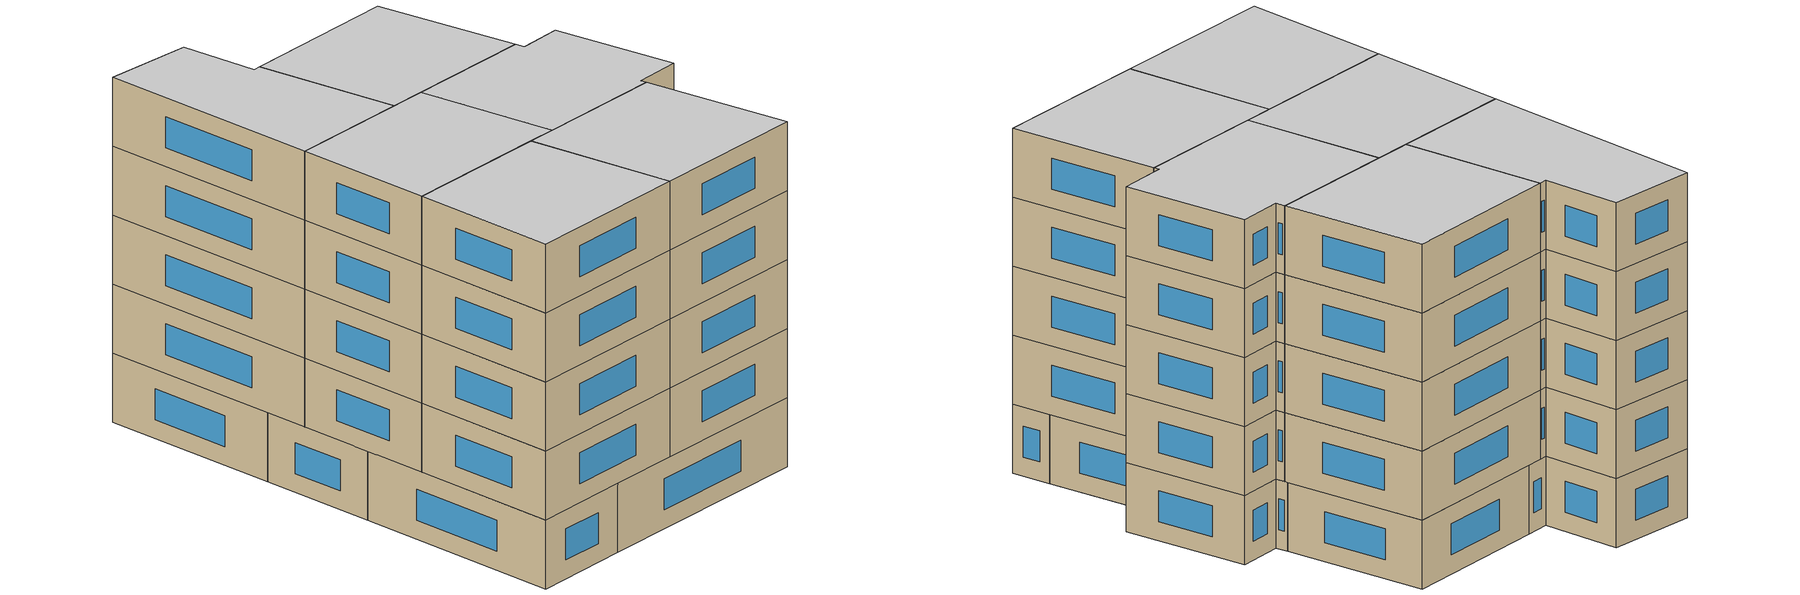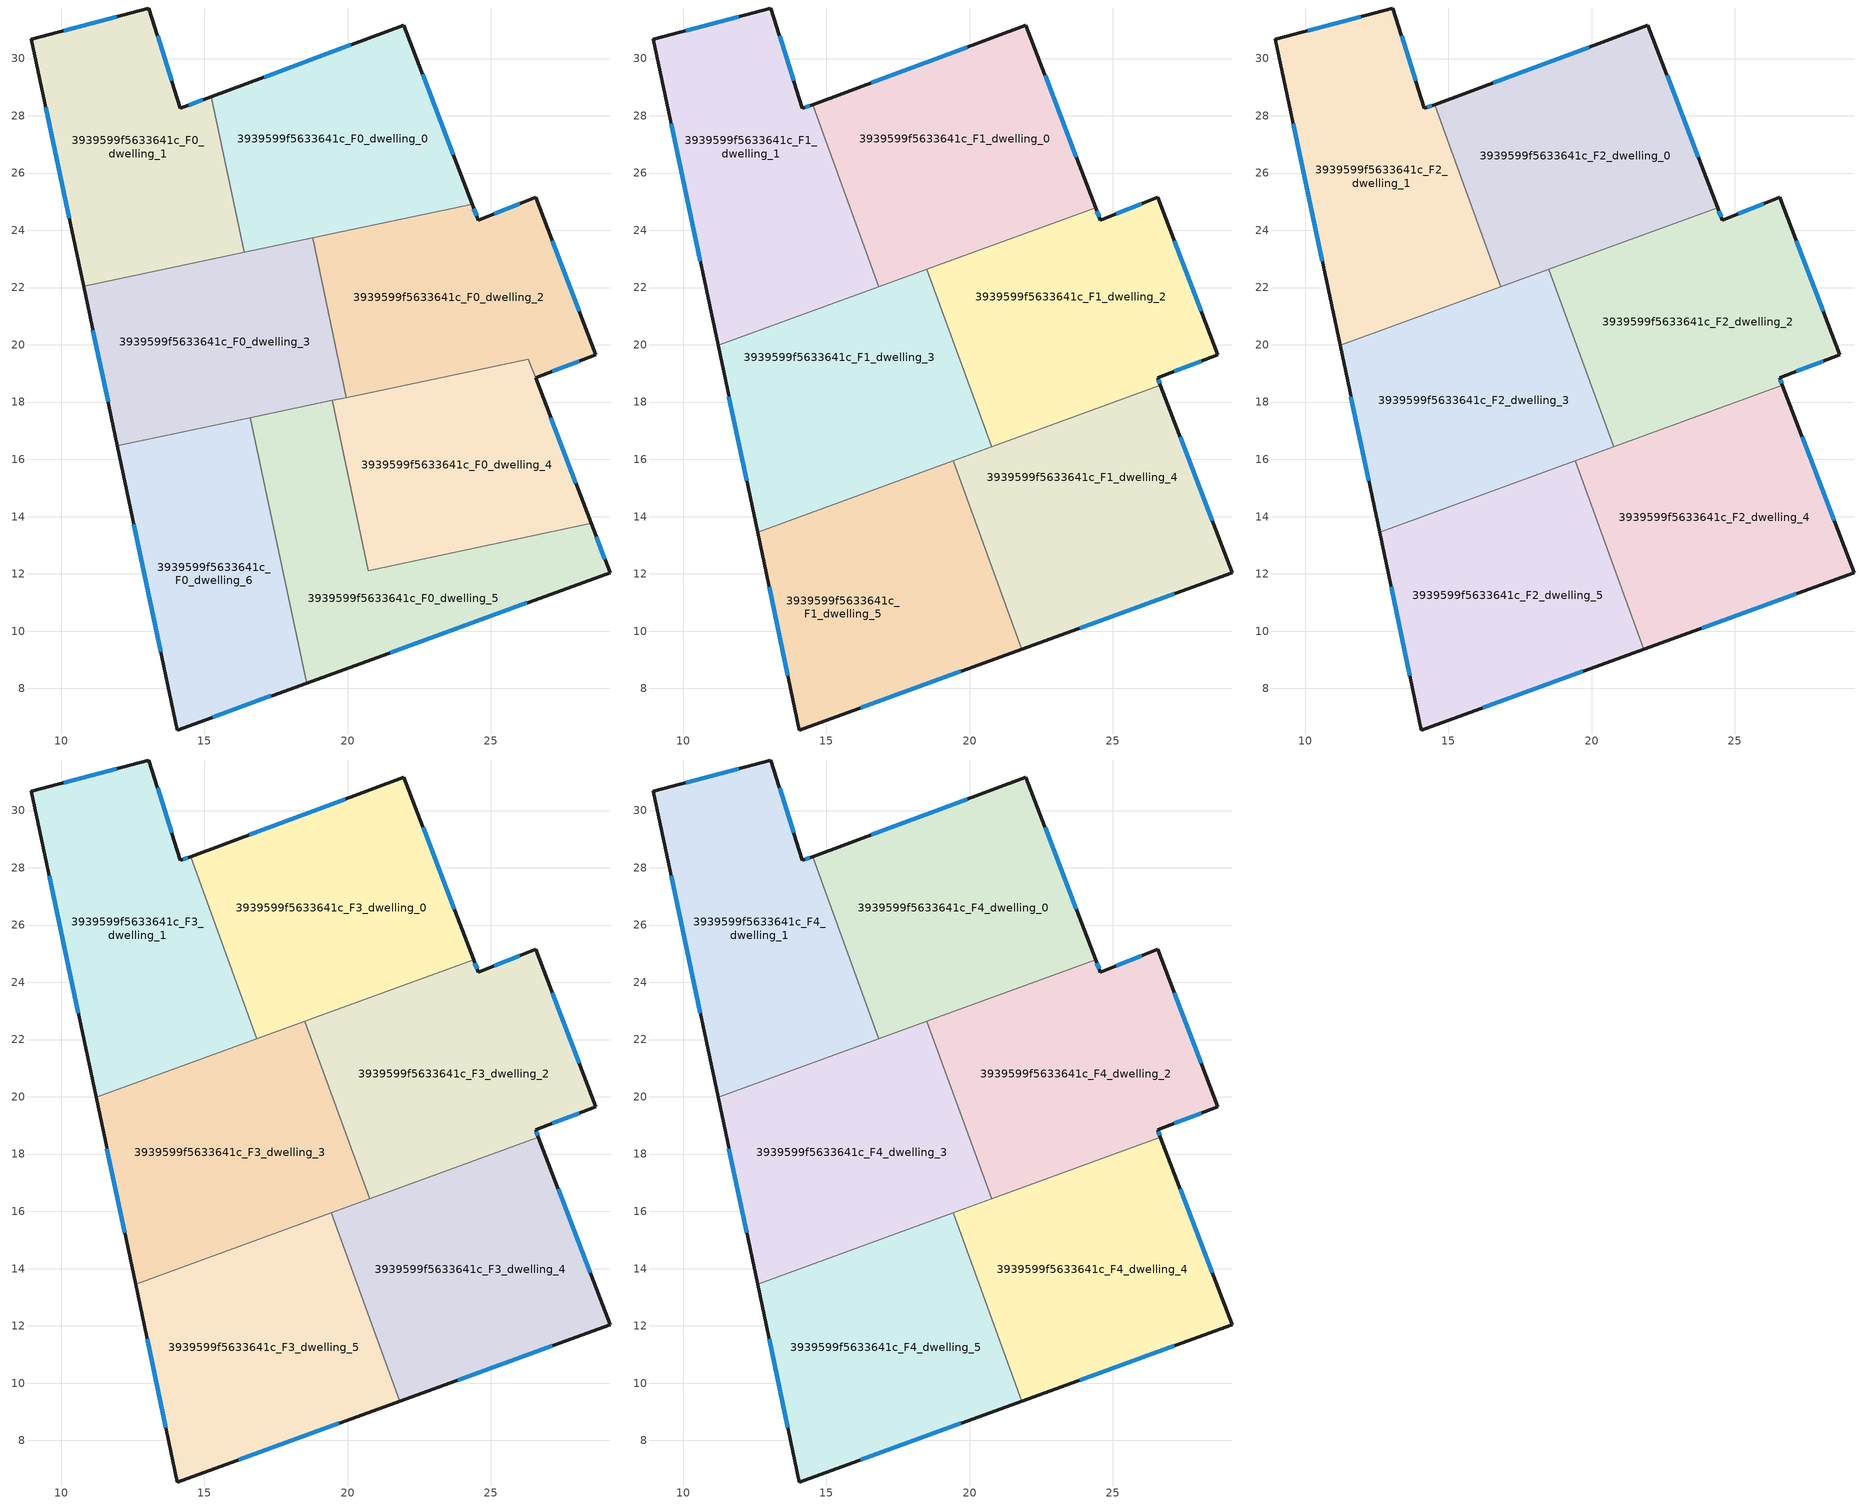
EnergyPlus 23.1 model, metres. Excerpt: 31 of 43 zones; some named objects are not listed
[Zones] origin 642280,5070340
3939599f5633641c_F0_dwelling_0
 floor ground (EU_floor_Construction): 21.97,31.16 24.36,24.92 16.39,23.23 15.24,28.66 z0
 wall outside (EU_wall_Construction): 24.36,24.92 21.97,31.16 15.24,28.66 z0:3
 wall to 3939599f5633641c_F0_dwelling_1 (EU_wall_Construction): 15.24,28.66 16.39,23.23 z0:3
 wall to 3939599f5633641c_F0_dwelling_2 (EU_wall_Construction): 18.78,23.74 24.36,24.92 z0:3
 wall to 3939599f5633641c_F0_dwelling_3 (EU_wall_Construction): 16.39,23.23 18.78,23.74 z0:3
 window (EU_Window_Construction): 20.12,30.47 17.09,29.35 / 23.7,26.63 22.63,29.44 z0.83:2.17
3939599f5633641c_F0_dwelling_1
 floor ground (EU_floor_Construction): 15.24,28.66 16.39,23.23 10.78,22.05 8.96,30.67 13.06,31.76 14.16,28.26 z0
 wall outside (EU_wall_Construction): 15.24,28.66 14.16,28.26 13.06,31.76 8.96,30.67 10.78,22.05 z0:3
 wall to 3939599f5633641c_F0_dwelling_3 (EU_wall_Construction): 10.78,22.05 16.39,23.23 z0:3
 window (EU_Window_Construction): 11.93,31.46 10.09,30.97 / 13.86,29.23 13.37,30.8 / 14.94,28.55 14.46,28.37 / 9.46,28.29 10.28,24.42 z0.83:2.17
3939599f5633641c_F0_dwelling_2
 floor ground (EU_floor_Construction): 26.57,25.16 28.67,19.65 26.57,18.85 26.32,19.5 19.96,18.16 18.78,23.74 24.36,24.92 24.57,24.36 z0
 wall outside (EU_wall_Construction): 26.57,18.85 28.67,19.65 26.57,25.16 24.57,24.36 24.36,24.92 z0:3
 wall to 3939599f5633641c_F0_dwelling_3 (EU_wall_Construction): 18.78,23.74 19.96,18.16 z0:3
 wall to 3939599f5633641c_F0_dwelling_4 (EU_wall_Construction): 19.96,18.16 26.32,19.5 26.57,18.85 z0:3
 window (EU_Window_Construction): 24.51,24.51 24.41,24.76 / 26.02,24.94 25.12,24.58 / 28.09,21.17 27.15,23.64 / 27.15,19.07 28.09,19.43 z0.83:2.17
3939599f5633641c_F0_dwelling_3
 floor ground (EU_floor_Construction): 18.78,23.74 19.96,18.16 11.96,16.47 10.78,22.05 z0
 wall outside (EU_wall_Construction): 10.78,22.05 11.96,16.47 z0:3
 wall to 3939599f5633641c_F0_dwelling_6 (EU_wall_Construction): 11.96,16.47 16.61,17.45 z0:3
 wall to 3939599f5633641c_F0_dwelling_5 (EU_wall_Construction): 16.61,17.45 19.47,18.06 z0:3
 wall to 3939599f5633641c_F0_dwelling_4 (EU_wall_Construction): 19.47,18.06 19.96,18.16 z0:3
 window (EU_Window_Construction): 11.11,20.51 11.64,18 z0.83:2.17
3939599f5633641c_F0_dwelling_4
 floor ground (EU_floor_Construction): 26.31,19.5 28.51,13.76 20.72,12.12 19.47,18.06 z0
 wall outside (EU_wall_Construction): 28.51,13.76 26.57,18.85 z0:3
 wall to 3939599f5633641c_F0_dwelling_5 (EU_wall_Construction): 19.47,18.06 20.72,12.12 28.51,13.76 z0:3
 window (EU_Window_Construction): 27.98,15.16 27.11,17.45 z0.83:2.17
3939599f5633641c_F0_dwelling_5
 floor ground (EU_floor_Construction): 28.51,13.76 29.17,12.05 18.57,8.19 16.61,17.45 19.47,18.06 20.72,12.12 z0
 wall outside (EU_wall_Construction): 18.57,8.19 29.17,12.05 28.51,13.76 z0:3
 wall to 3939599f5633641c_F0_dwelling_6 (EU_wall_Construction): 16.61,17.45 18.57,8.19 z0:3
 window (EU_Window_Construction): 28.99,12.52 28.69,13.29 / 21.48,9.25 26.25,10.98 z0.83:2.17
 ceiling adiabatic (EU_roof_Construction): 19.88,16.12 19.47,18.06 16.61,17.45 17.11,15.1 z3
3939599f5633641c_F0_dwelling_6
 floor ground (EU_floor_Construction): 16.61,17.45 18.57,8.19 14.06,6.55 11.96,16.47 z0
 wall outside (EU_wall_Construction): 11.96,16.47 14.06,6.55 18.57,8.19 z0:3
 window (EU_Window_Construction): 15.3,7 17.33,7.74 / 12.54,13.74 13.48,9.28 z0.83:2.17
3939599f5633641c_F1_dwelling_0
 floor to 3939599f5633641c_F0_dwelling_0 (EU_floor_Construction): 21.97,31.16 24.36,24.92 16.4,23.23 16.37,23.3 15.24,28.66 z3
 floor to 3939599f5633641c_F0_dwelling_2 (EU_floor_Construction): 24.36,24.92 24.4,24.79 18.97,22.81 18.78,23.74 z3
 floor to 3939599f5633641c_F0_dwelling_1 (EU_floor_Construction): 15.24,28.66 16.37,23.3 14.52,28.39 z3
 floor to 3939599f5633641c_F0_dwelling_3 (EU_floor_Construction): 18.78,23.74 18.97,22.81 16.83,22.03 16.4,23.23 z3
 wall outside (EU_wall_Construction): 24.4,24.79 21.97,31.16 14.52,28.39 z3:6
 wall to 3939599f5633641c_F1_dwelling_1 (EU_wall_Construction): 14.52,28.39 16.83,22.03 z3:6
 wall to 3939599f5633641c_F1_dwelling_2 (EU_wall_Construction): 18.51,22.65 24.4,24.79 z3:6
 wall to 3939599f5633641c_F1_dwelling_3 (EU_wall_Construction): 16.84,22.03 18.51,22.65 z3:6
 window (EU_Window_Construction): 19.92,30.4 16.57,29.15 / 23.73,26.55 22.64,29.41 z3.83:5.17
3939599f5633641c_F1_dwelling_1
 floor to 3939599f5633641c_F0_dwelling_1 (EU_floor_Construction): 13.06,31.76 14.16,28.26 14.52,28.39 16.37,23.3 16.39,23.23 10.78,22.05 8.96,30.67 z3
 floor to 3939599f5633641c_F0_dwelling_3 (EU_floor_Construction): 16.4,23.23 16.83,22.03 11.22,19.99 10.78,22.05 z3
 wall outside (EU_wall_Construction): 14.52,28.39 14.16,28.26 13.06,31.76 8.96,30.67 11.22,19.99 z3:6
 wall to 3939599f5633641c_F1_dwelling_3 (EU_wall_Construction): 11.22,19.99 16.83,22.03 z3:6
 window (EU_Window_Construction): 11.93,31.46 10.09,30.97 / 13.86,29.23 13.37,30.8 / 14.42,28.36 14.26,28.3 / 9.58,27.73 10.6,22.92 z3.83:5.17
3939599f5633641c_F1_dwelling_2
 floor to 3939599f5633641c_F0_dwelling_2 (EU_floor_Construction): 26.57,25.16 28.67,19.65 26.57,18.85 26.32,19.5 20.13,18.2 19.7,19.39 18.97,22.81 24.4,24.79 24.57,24.36 z3
 floor to 3939599f5633641c_F0_dwelling_4 (EU_floor_Construction): 26.32,19.5 26.67,18.59 20.77,16.44 20.13,18.2 z3
 floor to 3939599f5633641c_F0_dwelling_3 (EU_floor_Construction): 18.97,22.81 19.7,19.39 18.51,22.64 z3
 wall outside (EU_wall_Construction): 26.67,18.59 26.57,18.85 28.67,19.65 26.57,25.16 24.57,24.36 24.4,24.79 z3:6
 wall to 3939599f5633641c_F1_dwelling_3 (EU_wall_Construction): 18.51,22.64 20.77,16.44 z3:6
 wall to 3939599f5633641c_F1_dwelling_4 (EU_wall_Construction): 20.77,16.44 26.67,18.59 z3:6
 window (EU_Window_Construction): 24.52,24.48 24.45,24.67 / 26.02,24.94 25.12,24.58 / 28.09,21.17 27.15,23.64 / 27.15,19.07 28.09,19.43 / 26.64,18.66 26.6,18.78 z3.83:5.17
3939599f5633641c_F1_dwelling_3
 floor to 3939599f5633641c_F0_dwelling_3 (EU_floor_Construction): 18.51,22.64 19.7,19.39 19.96,18.16 11.96,16.47 11.22,19.99 z3
 floor to 3939599f5633641c_F0_dwelling_2 (EU_floor_Construction): 19.7,19.39 20.13,18.2 19.96,18.16 z3
 floor to 3939599f5633641c_F0_dwelling_6 (EU_floor_Construction): 16.61,17.45 17.11,15.1 12.6,13.46 11.96,16.47 z3
 floor to 3939599f5633641c_F0_dwelling_4 (EU_floor_Construction): 20.13,18.2 20.77,16.44 19.88,16.12 19.47,18.06 z3
 floor adiabatic (EU_floor_Construction): 19.47,18.06 19.88,16.12 17.11,15.1 16.61,17.45 z3
 wall outside (EU_wall_Construction): 11.22,19.99 12.6,13.46 z3:6
 wall to 3939599f5633641c_F1_dwelling_5 (EU_wall_Construction): 12.6,13.46 19.43,15.95 z3:6
 wall to 3939599f5633641c_F1_dwelling_4 (EU_wall_Construction): 19.43,15.95 20.77,16.44 z3:6
 window (EU_Window_Construction): 11.6,18.19 12.22,15.26 z3.83:5.17
3939599f5633641c_F1_dwelling_4
 floor to 3939599f5633641c_F0_dwelling_4 (EU_floor_Construction): 26.67,18.59 28.51,13.76 20.82,12.14 20.59,12.77 19.88,16.12 z3
 floor to 3939599f5633641c_F0_dwelling_5 (EU_floor_Construction): 28.51,13.76 29.17,12.05 21.82,9.37 20.82,12.14 z3; 19.88,16.12 20.59,12.77 19.43,15.95 z3
 wall outside (EU_wall_Construction): 21.82,9.37 29.17,12.05 26.67,18.59 z3:6
 wall to 3939599f5633641c_F1_dwelling_5 (EU_wall_Construction): 19.43,15.95 21.82,9.37 z3:6
 window (EU_Window_Construction): 23.85,10.11 27.15,11.31 / 28.48,13.85 27.36,16.79 z3.83:5.17
3939599f5633641c_F1_dwelling_5
 floor to 3939599f5633641c_F0_dwelling_5 (EU_floor_Construction): 19.43,15.95 20.59,12.77 20.72,12.12 20.82,12.14 21.82,9.37 18.57,8.19 17.11,15.1 z3
 floor to 3939599f5633641c_F0_dwelling_6 (EU_floor_Construction): 17.11,15.1 18.57,8.19 14.06,6.55 12.6,13.46 z3
 floor to 3939599f5633641c_F0_dwelling_4 (EU_floor_Construction): 20.59,12.77 20.82,12.14 20.72,12.12 z3
 wall outside (EU_wall_Construction): 12.6,13.46 14.06,6.55 21.82,9.37 z3:6
 window (EU_Window_Construction): 16.19,7.32 19.69,8.6 / 13,11.56 13.65,8.45 z3.83:5.17
3939599f5633641c_F2_dwelling_0
 floor to 3939599f5633641c_F1_dwelling_0 (EU_floor_Construction): 21.97,31.16 24.4,24.79 16.83,22.03 14.52,28.39 z6
 wall outside (EU_wall_Construction): 24.4,24.79 21.97,31.16 14.52,28.39 z6:9
 wall to 3939599f5633641c_F2_dwelling_1 (EU_wall_Construction): 14.52,28.39 16.83,22.03 z6:9
 wall to 3939599f5633641c_F2_dwelling_2 (EU_wall_Construction): 18.51,22.65 24.4,24.79 z6:9
 wall to 3939599f5633641c_F2_dwelling_3 (EU_wall_Construction): 16.84,22.03 18.51,22.65 z6:9
 window (EU_Window_Construction): 19.92,30.4 16.57,29.15 / 23.73,26.55 22.64,29.41 z6.83:8.17
3939599f5633641c_F2_dwelling_1
 floor to 3939599f5633641c_F1_dwelling_1 (EU_floor_Construction): 13.06,31.76 14.16,28.26 14.52,28.39 16.83,22.03 11.22,19.99 8.96,30.67 z6
 wall outside (EU_wall_Construction): 14.52,28.39 14.16,28.26 13.06,31.76 8.96,30.67 11.22,19.99 z6:9
 wall to 3939599f5633641c_F2_dwelling_3 (EU_wall_Construction): 11.22,19.99 16.83,22.03 z6:9
 window (EU_Window_Construction): 11.93,31.46 10.09,30.97 / 13.86,29.23 13.37,30.8 / 14.42,28.36 14.26,28.3 / 9.58,27.73 10.6,22.92 z6.83:8.17
3939599f5633641c_F2_dwelling_2
 floor to 3939599f5633641c_F1_dwelling_2 (EU_floor_Construction): 26.57,25.16 28.67,19.65 26.57,18.85 26.67,18.59 20.77,16.44 18.51,22.64 24.4,24.79 24.57,24.36 z6
 wall outside (EU_wall_Construction): 26.67,18.59 26.57,18.85 28.67,19.65 26.57,25.16 24.57,24.36 24.4,24.79 z6:9
 wall to 3939599f5633641c_F2_dwelling_3 (EU_wall_Construction): 18.51,22.64 20.77,16.44 z6:9
 wall to 3939599f5633641c_F2_dwelling_4 (EU_wall_Construction): 20.77,16.44 26.67,18.59 z6:9
 window (EU_Window_Construction): 24.52,24.48 24.45,24.67 / 26.02,24.94 25.12,24.58 / 28.09,21.17 27.15,23.64 / 27.15,19.07 28.09,19.43 / 26.64,18.66 26.6,18.78 z6.83:8.17
3939599f5633641c_F2_dwelling_3
 floor to 3939599f5633641c_F1_dwelling_3 (EU_floor_Construction): 18.51,22.64 20.77,16.44 12.6,13.46 11.22,19.99 z6
 wall outside (EU_wall_Construction): 11.22,19.99 12.6,13.46 z6:9
 wall to 3939599f5633641c_F2_dwelling_5 (EU_wall_Construction): 12.6,13.46 19.43,15.95 z6:9
 wall to 3939599f5633641c_F2_dwelling_4 (EU_wall_Construction): 19.43,15.95 20.77,16.44 z6:9
 window (EU_Window_Construction): 11.6,18.19 12.22,15.26 z6.83:8.17
3939599f5633641c_F2_dwelling_4
 floor to 3939599f5633641c_F1_dwelling_4 (EU_floor_Construction): 26.67,18.59 29.17,12.05 21.82,9.37 19.43,15.95 z6
 wall outside (EU_wall_Construction): 21.82,9.37 29.17,12.05 26.67,18.59 z6:9
 wall to 3939599f5633641c_F2_dwelling_5 (EU_wall_Construction): 19.43,15.95 21.82,9.37 z6:9
 window (EU_Window_Construction): 23.85,10.11 27.15,11.31 / 28.48,13.85 27.36,16.79 z6.83:8.17
3939599f5633641c_F2_dwelling_5
 floor to 3939599f5633641c_F1_dwelling_5 (EU_floor_Construction): 19.43,15.95 21.82,9.37 14.06,6.55 12.6,13.46 z6
 wall outside (EU_wall_Construction): 12.6,13.46 14.06,6.55 21.82,9.37 z6:9
 window (EU_Window_Construction): 16.19,7.32 19.69,8.6 / 13,11.56 13.65,8.45 z6.83:8.17
3939599f5633641c_F3_dwelling_0
 floor to 3939599f5633641c_F2_dwelling_0 (EU_floor_Construction): 21.97,31.16 24.4,24.79 16.83,22.03 14.52,28.39 z9
 wall outside (EU_wall_Construction): 24.4,24.79 21.97,31.16 14.52,28.39 z9:12
 wall to 3939599f5633641c_F3_dwelling_1 (EU_wall_Construction): 14.52,28.39 16.83,22.03 z9:12
 wall to 3939599f5633641c_F3_dwelling_2 (EU_wall_Construction): 18.51,22.65 24.4,24.79 z9:12
 wall to 3939599f5633641c_F3_dwelling_3 (EU_wall_Construction): 16.84,22.03 18.51,22.65 z9:12
 window (EU_Window_Construction): 19.92,30.4 16.57,29.15 / 23.73,26.55 22.64,29.41 z9.83:11.17
3939599f5633641c_F3_dwelling_1
 floor to 3939599f5633641c_F2_dwelling_1 (EU_floor_Construction): 13.06,31.76 14.16,28.26 14.52,28.39 16.83,22.03 11.22,19.99 8.96,30.67 z9
 wall outside (EU_wall_Construction): 14.52,28.39 14.16,28.26 13.06,31.76 8.96,30.67 11.22,19.99 z9:12
 wall to 3939599f5633641c_F3_dwelling_3 (EU_wall_Construction): 11.22,19.99 16.83,22.03 z9:12
 window (EU_Window_Construction): 11.93,31.46 10.09,30.97 / 13.86,29.23 13.37,30.8 / 14.42,28.36 14.26,28.3 / 9.58,27.73 10.6,22.92 z9.83:11.17
3939599f5633641c_F3_dwelling_2
 floor to 3939599f5633641c_F2_dwelling_2 (EU_floor_Construction): 26.57,25.16 28.67,19.65 26.57,18.85 26.67,18.59 20.77,16.44 18.51,22.64 24.4,24.79 24.57,24.36 z9
 wall outside (EU_wall_Construction): 26.67,18.59 26.57,18.85 28.67,19.65 26.57,25.16 24.57,24.36 24.4,24.79 z9:12
 wall to 3939599f5633641c_F3_dwelling_3 (EU_wall_Construction): 18.51,22.64 20.77,16.44 z9:12
 wall to 3939599f5633641c_F3_dwelling_4 (EU_wall_Construction): 20.77,16.44 26.67,18.59 z9:12
 window (EU_Window_Construction): 24.52,24.48 24.45,24.67 / 26.02,24.94 25.12,24.58 / 28.09,21.17 27.15,23.64 / 27.15,19.07 28.09,19.43 / 26.64,18.66 26.6,18.78 z9.83:11.17
3939599f5633641c_F3_dwelling_3
 floor to 3939599f5633641c_F2_dwelling_3 (EU_floor_Construction): 18.51,22.64 20.77,16.44 12.6,13.46 11.22,19.99 z9
 wall outside (EU_wall_Construction): 11.22,19.99 12.6,13.46 z9:12
 wall to 3939599f5633641c_F3_dwelling_5 (EU_wall_Construction): 12.6,13.46 19.43,15.95 z9:12
 wall to 3939599f5633641c_F3_dwelling_4 (EU_wall_Construction): 19.43,15.95 20.77,16.44 z9:12
 window (EU_Window_Construction): 11.6,18.19 12.22,15.26 z9.83:11.17
3939599f5633641c_F3_dwelling_4
 floor to 3939599f5633641c_F2_dwelling_4 (EU_floor_Construction): 26.67,18.59 29.17,12.05 21.82,9.37 19.43,15.95 z9
 wall outside (EU_wall_Construction): 21.82,9.37 29.17,12.05 26.67,18.59 z9:12
 wall to 3939599f5633641c_F3_dwelling_5 (EU_wall_Construction): 19.43,15.95 21.82,9.37 z9:12
 window (EU_Window_Construction): 23.85,10.11 27.15,11.31 / 28.48,13.85 27.36,16.79 z9.83:11.17
3939599f5633641c_F3_dwelling_5
 floor to 3939599f5633641c_F2_dwelling_5 (EU_floor_Construction): 19.43,15.95 21.82,9.37 14.06,6.55 12.6,13.46 z9
 wall outside (EU_wall_Construction): 12.6,13.46 14.06,6.55 21.82,9.37 z9:12
 window (EU_Window_Construction): 16.19,7.32 19.69,8.6 / 13,11.56 13.65,8.45 z9.83:11.17
3939599f5633641c_F4_dwelling_0
 floor to 3939599f5633641c_F3_dwelling_0 (EU_floor_Construction): 21.97,31.16 24.4,24.79 16.83,22.03 14.52,28.39 z12
 wall outside (EU_wall_Construction): 24.4,24.79 21.97,31.16 14.52,28.39 z12:15
 wall to 3939599f5633641c_F4_dwelling_1 (EU_wall_Construction): 14.52,28.39 16.83,22.03 z12:15
 wall to 3939599f5633641c_F4_dwelling_2 (EU_wall_Construction): 18.51,22.65 24.4,24.79 z12:15
 wall to 3939599f5633641c_F4_dwelling_3 (EU_wall_Construction): 16.84,22.03 18.51,22.65 z12:15
 window (EU_Window_Construction): 19.92,30.4 16.57,29.15 / 23.73,26.55 22.64,29.41 z12.83:14.17
 ceiling to 3939599f5633641c_F5_dwelling_0 (EU_floor_Construction): 24.4,24.79 21.97,31.16 14.52,28.39 16.83,22.03 z15
3939599f5633641c_F4_dwelling_1
 floor to 3939599f5633641c_F3_dwelling_1 (EU_floor_Construction): 13.06,31.76 14.16,28.26 14.52,28.39 16.83,22.03 11.22,19.99 8.96,30.67 z12
 wall outside (EU_wall_Construction): 14.52,28.39 14.16,28.26 13.06,31.76 8.96,30.67 11.22,19.99 z12:15
 wall to 3939599f5633641c_F4_dwelling_3 (EU_wall_Construction): 11.22,19.99 16.83,22.03 z12:15
 window (EU_Window_Construction): 11.93,31.46 10.09,30.97 / 13.86,29.23 13.37,30.8 / 14.42,28.36 14.26,28.3 / 9.58,27.73 10.6,22.92 z12.83:14.17
 ceiling to 3939599f5633641c_F5_dwelling_1 (EU_floor_Construction): 16.83,22.03 14.52,28.39 14.16,28.26 13.06,31.76 8.96,30.67 11.22,19.99 z15
3939599f5633641c_F4_dwelling_2
 floor to 3939599f5633641c_F3_dwelling_2 (EU_floor_Construction): 26.57,25.16 28.67,19.65 26.57,18.85 26.67,18.59 20.77,16.44 18.51,22.64 24.4,24.79 24.57,24.36 z12
 wall outside (EU_wall_Construction): 26.67,18.59 26.57,18.85 28.67,19.65 26.57,25.16 24.57,24.36 24.4,24.79 z12:15
 wall to 3939599f5633641c_F4_dwelling_3 (EU_wall_Construction): 18.51,22.64 20.77,16.44 z12:15
 wall to 3939599f5633641c_F4_dwelling_4 (EU_wall_Construction): 20.77,16.44 26.67,18.59 z12:15
 window (EU_Window_Construction): 24.52,24.48 24.45,24.67 / 26.02,24.94 25.12,24.58 / 28.09,21.17 27.15,23.64 / 27.15,19.07 28.09,19.43 / 26.64,18.66 26.6,18.78 z12.83:14.17
 ceiling to 3939599f5633641c_F5_dwelling_2 (EU_floor_Construction): 26.67,18.59 26.57,18.85 28.67,19.65 26.57,25.16 24.57,24.36 24.4,24.79 18.51,22.64 20.77,16.44 z15
3939599f5633641c_F4_dwelling_3
 floor to 3939599f5633641c_F3_dwelling_3 (EU_floor_Construction): 18.51,22.64 20.77,16.44 12.6,13.46 11.22,19.99 z12
 wall outside (EU_wall_Construction): 11.22,19.99 12.6,13.46 z12:15
 wall to 3939599f5633641c_F4_dwelling_5 (EU_wall_Construction): 12.6,13.46 19.43,15.95 z12:15
 wall to 3939599f5633641c_F4_dwelling_4 (EU_wall_Construction): 19.43,15.95 20.77,16.44 z12:15
 window (EU_Window_Construction): 11.6,18.19 12.22,15.26 z12.83:14.17
 ceiling to 3939599f5633641c_F5_dwelling_3 (EU_floor_Construction): 20.77,16.44 18.51,22.64 11.22,19.99 12.6,13.46 z15
3939599f5633641c_F4_dwelling_4
 floor to 3939599f5633641c_F3_dwelling_4 (EU_floor_Construction): 26.67,18.59 29.17,12.05 21.82,9.37 19.43,15.95 z12
 wall outside (EU_wall_Construction): 21.82,9.37 29.17,12.05 26.67,18.59 z12:15
 wall to 3939599f5633641c_F4_dwelling_5 (EU_wall_Construction): 19.43,15.95 21.82,9.37 z12:15
 window (EU_Window_Construction): 23.85,10.11 27.15,11.31 / 28.48,13.85 27.36,16.79 z12.83:14.17
 ceiling to 3939599f5633641c_F5_dwelling_4 (EU_floor_Construction): 29.17,12.05 26.67,18.59 19.43,15.95 21.82,9.37 z15
3939599f5633641c_F4_dwelling_5
 floor to 3939599f5633641c_F3_dwelling_5 (EU_floor_Construction): 19.43,15.95 21.82,9.37 14.06,6.55 12.6,13.46 z12
 wall outside (EU_wall_Construction): 12.6,13.46 14.06,6.55 21.82,9.37 z12:15
 window (EU_Window_Construction): 16.19,7.32 19.69,8.6 / 13,11.56 13.65,8.45 z12.83:14.17
 ceiling to 3939599f5633641c_F5_dwelling_5 (EU_floor_Construction): 21.82,9.37 19.43,15.95 12.6,13.46 14.06,6.55 z15
[Building]
EU S2 Campaign: North Axis=0; Terrain=City; Solar Distribution=FullExterior
[Site:Location]
Lyon-Bron: Latitude=45.75; Longitude=5; Time Zone=1; Elevation=198
[SizingPeriod:WeatherFileDays]
AnnualSizingPeriod: Begin Month=1; Begin Day of Month=1; End Month=12; End Day of Month=31; Day of Week for Start Day=Monday; Use Weather File Daylight Saving Period=No; Use Weather File Rain and Snow Indicators=No
[MATERIAL]
EU_InternalMass_Material: Roughness=MediumRough; Thickness=0.1; Conductivity=1; Density=1800; Specific Heat=900; Thermal Absorptance=0.9; Solar Absorptance=0.7; Visible Absorptance=0.7
[MATERIAL:NOMASS] Roughness=MediumRough; Thermal Absorptance=0.9; Solar Absorptance=0.7; Visible Absorptance=0.7
Name | Thermal Resistance
EU_wall_NoMass | 0.87146
EU_roof_NoMass | 0.842276
EU_floor_NoMass | 0.496999
[WINDOWMATERIAL:SIMPLEGLAZINGSYSTEM]
EU_Window_SimpleGlazing: UFactor=2.2525; Solar Heat Gain Coefficient=0.76; Visible Transmittance=0.76
[CONSTRUCTION]
EU_wall_Construction: EU_wall_NoMass
EU_roof_Construction: EU_roof_NoMass
EU_floor_Construction: EU_floor_NoMass
EU_Window_Construction: EU_Window_SimpleGlazing
EU_InternalMass_Construction: EU_InternalMass_Material
[ZONE] Type=1; Multiplier=1; Ceiling Height=autocalculate; Floor Area=autocalculate; Part of Total Floor Area=Yes
Name | Volume
3939599f5633641c_F0_dwelling_0 | 139.788
3939599f5633641c_F1_dwelling_0; 3939599f5633641c_F2_dwelling_0; 3939599f5633641c_F3_dwelling_0; 3939599f5633641c_F4_dwelling_0 | 163.102
3939599f5633641c_F0_dwelling_1 | 139.798
3939599f5633641c_F1_dwelling_1; 3939599f5633641c_F2_dwelling_1; 3939599f5633641c_F3_dwelling_1; 3939599f5633641c_F4_dwelling_1 | 163.11
3939599f5633641c_F0_dwelling_2 | 143.323
3939599f5633641c_F1_dwelling_2; 3939599f5633641c_F2_dwelling_2; 3939599f5633641c_F3_dwelling_2; 3939599f5633641c_F4_dwelling_2 | 163.077
3939599f5633641c_F0_dwelling_3 | 139.792
3939599f5633641c_F1_dwelling_3; 3939599f5633641c_F2_dwelling_3; 3939599f5633641c_F3_dwelling_3; 3939599f5633641c_F4_dwelling_3 | 163.08
3939599f5633641c_F0_dwelling_4 | 136.225
3939599f5633641c_F1_dwelling_4; 3939599f5633641c_F2_dwelling_4; 3939599f5633641c_F3_dwelling_4; 3939599f5633641c_F4_dwelling_4 | 163.085
3939599f5633641c_F0_dwelling_5 | 139.815
3939599f5633641c_F1_dwelling_5; 3939599f5633641c_F2_dwelling_5; 3939599f5633641c_F3_dwelling_5; 3939599f5633641c_F4_dwelling_5 | 163.099
3939599f5633641c_F0_dwelling_6 | 139.789
[INTERNALMASS] Construction=EU_InternalMass_Construction
Name | Zone or ZoneList | Surface Area
3939599f5633641c_F0_dwelling_0_EU_InternalMass | 3939599f5633641c_F0_dwelling_0 | 46.597
3939599f5633641c_F0_dwelling_1_EU_InternalMass | 3939599f5633641c_F0_dwelling_1 | 46.599
3939599f5633641c_F0_dwelling_2_EU_InternalMass | 3939599f5633641c_F0_dwelling_2 | 47.7743
3939599f5633641c_F0_dwelling_3_EU_InternalMass | 3939599f5633641c_F0_dwelling_3 | 46.5977
3939599f5633641c_F0_dwelling_4_EU_InternalMass | 3939599f5633641c_F0_dwelling_4 | 45.423
3939599f5633641c_F0_dwelling_5_EU_InternalMass | 3939599f5633641c_F0_dwelling_5 | 46.6055
3939599f5633641c_F0_dwelling_6_EU_InternalMass | 3939599f5633641c_F0_dwelling_6 | 46.5954
3939599f5633641c_F1_dwelling_0_EU_InternalMass | 3939599f5633641c_F1_dwelling_0 | 54.3679
3939599f5633641c_F1_dwelling_1_EU_InternalMass | 3939599f5633641c_F1_dwelling_1 | 54.3668
3939599f5633641c_F1_dwelling_2_EU_InternalMass | 3939599f5633641c_F1_dwelling_2 | 54.3593
3939599f5633641c_F1_dwelling_3_EU_InternalMass | 3939599f5633641c_F1_dwelling_3 | 54.3588
3939599f5633641c_F1_dwelling_4_EU_InternalMass | 3939599f5633641c_F1_dwelling_4 | 54.3618
3939599f5633641c_F1_dwelling_5_EU_InternalMass | 3939599f5633641c_F1_dwelling_5 | 54.3664
3939599f5633641c_F2_dwelling_0_EU_InternalMass | 3939599f5633641c_F2_dwelling_0 | 54.3679
3939599f5633641c_F2_dwelling_1_EU_InternalMass | 3939599f5633641c_F2_dwelling_1 | 54.3668
3939599f5633641c_F2_dwelling_2_EU_InternalMass | 3939599f5633641c_F2_dwelling_2 | 54.3593
3939599f5633641c_F2_dwelling_3_EU_InternalMass | 3939599f5633641c_F2_dwelling_3 | 54.3588
3939599f5633641c_F2_dwelling_4_EU_InternalMass | 3939599f5633641c_F2_dwelling_4 | 54.3618
3939599f5633641c_F2_dwelling_5_EU_InternalMass | 3939599f5633641c_F2_dwelling_5 | 54.3664
3939599f5633641c_F3_dwelling_0_EU_InternalMass | 3939599f5633641c_F3_dwelling_0 | 54.3679
3939599f5633641c_F3_dwelling_1_EU_InternalMass | 3939599f5633641c_F3_dwelling_1 | 54.3668
3939599f5633641c_F3_dwelling_2_EU_InternalMass | 3939599f5633641c_F3_dwelling_2 | 54.3593
3939599f5633641c_F3_dwelling_3_EU_InternalMass | 3939599f5633641c_F3_dwelling_3 | 54.3588
3939599f5633641c_F3_dwelling_4_EU_InternalMass | 3939599f5633641c_F3_dwelling_4 | 54.3618
3939599f5633641c_F3_dwelling_5_EU_InternalMass | 3939599f5633641c_F3_dwelling_5 | 54.3664
3939599f5633641c_F4_dwelling_0_EU_InternalMass | 3939599f5633641c_F4_dwelling_0 | 54.3679
3939599f5633641c_F4_dwelling_1_EU_InternalMass | 3939599f5633641c_F4_dwelling_1 | 54.3668
3939599f5633641c_F4_dwelling_2_EU_InternalMass | 3939599f5633641c_F4_dwelling_2 | 54.3593
3939599f5633641c_F4_dwelling_3_EU_InternalMass | 3939599f5633641c_F4_dwelling_3 | 54.3588
3939599f5633641c_F4_dwelling_4_EU_InternalMass | 3939599f5633641c_F4_dwelling_4 | 54.3618
3939599f5633641c_F4_dwelling_5_EU_InternalMass | 3939599f5633641c_F4_dwelling_5 | 54.3664
[OTHEREQUIPMENT] Fuel Type=Electricity; Design Level Calculation Method=Watts/Area; Power per Zone Floor Area=1; Fraction Latent=0; Fraction Radiant=0; Fraction Lost=0; Carbon Dioxide Generation Rate=0; EndUse Subcategory=EU_Step8_InternalGains
Name | Zone or ZoneList or Space or SpaceList | Schedule
EU_Step8_InternalGain_3939599f5633641c_F0_dwelling_0_f000 | 3939599f5633641c_F0_dwelling_0 | EU_Step8_GainSchedule_3939599f5633641c_F0_dwelling_0_f000
EU_Step8_InternalGain_3939599f5633641c_F0_dwelling_1_f000 | 3939599f5633641c_F0_dwelling_1 | EU_Step8_GainSchedule_3939599f5633641c_F0_dwelling_1_f000
EU_Step8_InternalGain_3939599f5633641c_F0_dwelling_2_f000 | 3939599f5633641c_F0_dwelling_2 | EU_Step8_GainSchedule_3939599f5633641c_F0_dwelling_2_f000
EU_Step8_InternalGain_3939599f5633641c_F0_dwelling_3_f000 | 3939599f5633641c_F0_dwelling_3 | EU_Step8_GainSchedule_3939599f5633641c_F0_dwelling_3_f000
EU_Step8_InternalGain_3939599f5633641c_F0_dwelling_4_f000 | 3939599f5633641c_F0_dwelling_4 | EU_Step8_GainSchedule_3939599f5633641c_F0_dwelling_4_f000
EU_Step8_InternalGain_3939599f5633641c_F0_dwelling_5_f000 | 3939599f5633641c_F0_dwelling_5 | EU_Step8_GainSchedule_3939599f5633641c_F0_dwelling_5_f000
EU_Step8_InternalGain_3939599f5633641c_F0_dwelling_6_f000 | 3939599f5633641c_F0_dwelling_6 | EU_Step8_GainSchedule_3939599f5633641c_F0_dwelling_6_f000
EU_Step8_InternalGain_3939599f5633641c_F1_dwelling_0_f000 | 3939599f5633641c_F1_dwelling_0 | EU_Step8_GainSchedule_3939599f5633641c_F1_dwelling_0_f000
EU_Step8_InternalGain_3939599f5633641c_F1_dwelling_1_f000 | 3939599f5633641c_F1_dwelling_1 | EU_Step8_GainSchedule_3939599f5633641c_F1_dwelling_1_f000
EU_Step8_InternalGain_3939599f5633641c_F1_dwelling_2_f000 | 3939599f5633641c_F1_dwelling_2 | EU_Step8_GainSchedule_3939599f5633641c_F1_dwelling_2_f000
EU_Step8_InternalGain_3939599f5633641c_F1_dwelling_3_f000 | 3939599f5633641c_F1_dwelling_3 | EU_Step8_GainSchedule_3939599f5633641c_F1_dwelling_3_f000
EU_Step8_InternalGain_3939599f5633641c_F1_dwelling_4_f000 | 3939599f5633641c_F1_dwelling_4 | EU_Step8_GainSchedule_3939599f5633641c_F1_dwelling_4_f000
EU_Step8_InternalGain_3939599f5633641c_F1_dwelling_5_f000 | 3939599f5633641c_F1_dwelling_5 | EU_Step8_GainSchedule_3939599f5633641c_F1_dwelling_5_f000
EU_Step8_InternalGain_3939599f5633641c_F2_dwelling_0_f000 | 3939599f5633641c_F2_dwelling_0 | EU_Step8_GainSchedule_3939599f5633641c_F2_dwelling_0_f000
EU_Step8_InternalGain_3939599f5633641c_F2_dwelling_1_f000 | 3939599f5633641c_F2_dwelling_1 | EU_Step8_GainSchedule_3939599f5633641c_F2_dwelling_1_f000
EU_Step8_InternalGain_3939599f5633641c_F2_dwelling_2_f000 | 3939599f5633641c_F2_dwelling_2 | EU_Step8_GainSchedule_3939599f5633641c_F2_dwelling_2_f000
EU_Step8_InternalGain_3939599f5633641c_F2_dwelling_3_f000 | 3939599f5633641c_F2_dwelling_3 | EU_Step8_GainSchedule_3939599f5633641c_F2_dwelling_3_f000
EU_Step8_InternalGain_3939599f5633641c_F2_dwelling_4_f000 | 3939599f5633641c_F2_dwelling_4 | EU_Step8_GainSchedule_3939599f5633641c_F2_dwelling_4_f000
EU_Step8_InternalGain_3939599f5633641c_F2_dwelling_5_f000 | 3939599f5633641c_F2_dwelling_5 | EU_Step8_GainSchedule_3939599f5633641c_F2_dwelling_5_f000
EU_Step8_InternalGain_3939599f5633641c_F3_dwelling_0_f000 | 3939599f5633641c_F3_dwelling_0 | EU_Step8_GainSchedule_3939599f5633641c_F3_dwelling_0_f000
EU_Step8_InternalGain_3939599f5633641c_F3_dwelling_1_f000 | 3939599f5633641c_F3_dwelling_1 | EU_Step8_GainSchedule_3939599f5633641c_F3_dwelling_1_f000
EU_Step8_InternalGain_3939599f5633641c_F3_dwelling_2_f000 | 3939599f5633641c_F3_dwelling_2 | EU_Step8_GainSchedule_3939599f5633641c_F3_dwelling_2_f000
EU_Step8_InternalGain_3939599f5633641c_F3_dwelling_3_f000 | 3939599f5633641c_F3_dwelling_3 | EU_Step8_GainSchedule_3939599f5633641c_F3_dwelling_3_f000
EU_Step8_InternalGain_3939599f5633641c_F3_dwelling_4_f000 | 3939599f5633641c_F3_dwelling_4 | EU_Step8_GainSchedule_3939599f5633641c_F3_dwelling_4_f000
EU_Step8_InternalGain_3939599f5633641c_F3_dwelling_5_f000 | 3939599f5633641c_F3_dwelling_5 | EU_Step8_GainSchedule_3939599f5633641c_F3_dwelling_5_f000
EU_Step8_InternalGain_3939599f5633641c_F4_dwelling_0_f000 | 3939599f5633641c_F4_dwelling_0 | EU_Step8_GainSchedule_3939599f5633641c_F4_dwelling_0_f000
EU_Step8_InternalGain_3939599f5633641c_F4_dwelling_1_f000 | 3939599f5633641c_F4_dwelling_1 | EU_Step8_GainSchedule_3939599f5633641c_F4_dwelling_1_f000
EU_Step8_InternalGain_3939599f5633641c_F4_dwelling_2_f000 | 3939599f5633641c_F4_dwelling_2 | EU_Step8_GainSchedule_3939599f5633641c_F4_dwelling_2_f000
EU_Step8_InternalGain_3939599f5633641c_F4_dwelling_3_f000 | 3939599f5633641c_F4_dwelling_3 | EU_Step8_GainSchedule_3939599f5633641c_F4_dwelling_3_f000
EU_Step8_InternalGain_3939599f5633641c_F4_dwelling_4_f000 | 3939599f5633641c_F4_dwelling_4 | EU_Step8_GainSchedule_3939599f5633641c_F4_dwelling_4_f000
EU_Step8_InternalGain_3939599f5633641c_F4_dwelling_5_f000 | 3939599f5633641c_F4_dwelling_5 | EU_Step8_GainSchedule_3939599f5633641c_F4_dwelling_5_f000
[ZONEVENTILATION:DESIGNFLOWRATE] Schedule=EU_AlwaysOn; Design Flow Rate Calculation Method=AirChanges/Hour; Air Changes per Hour=0.425; Ventilation Type=Natural; Fan Pressure Rise=0; Fan Total Efficiency=1; Constant Term Coefficient=1; Temperature Term Coefficient=0; Velocity Term Coefficient=0; Velocity Squared Term Coefficient=0; Minimum Indoor Temperature=-100; Maximum Indoor Temperature=100; Delta Temperature=-100; Minimum Outdoor Temperature=-100; Maximum Outdoor Temperature=100; Maximum Wind Speed=40
Name | Zone or ZoneList or Space or SpaceList
EU_ConstantAir_3939599f5633641c_F0_dwelling_0 | 3939599f5633641c_F0_dwelling_0
EU_ConstantAir_3939599f5633641c_F0_dwelling_1 | 3939599f5633641c_F0_dwelling_1
EU_ConstantAir_3939599f5633641c_F0_dwelling_2 | 3939599f5633641c_F0_dwelling_2
EU_ConstantAir_3939599f5633641c_F0_dwelling_3 | 3939599f5633641c_F0_dwelling_3
EU_ConstantAir_3939599f5633641c_F0_dwelling_4 | 3939599f5633641c_F0_dwelling_4
EU_ConstantAir_3939599f5633641c_F0_dwelling_5 | 3939599f5633641c_F0_dwelling_5
EU_ConstantAir_3939599f5633641c_F0_dwelling_6 | 3939599f5633641c_F0_dwelling_6
EU_ConstantAir_3939599f5633641c_F1_dwelling_0 | 3939599f5633641c_F1_dwelling_0
EU_ConstantAir_3939599f5633641c_F1_dwelling_1 | 3939599f5633641c_F1_dwelling_1
EU_ConstantAir_3939599f5633641c_F1_dwelling_2 | 3939599f5633641c_F1_dwelling_2
EU_ConstantAir_3939599f5633641c_F1_dwelling_3 | 3939599f5633641c_F1_dwelling_3
EU_ConstantAir_3939599f5633641c_F1_dwelling_4 | 3939599f5633641c_F1_dwelling_4
EU_ConstantAir_3939599f5633641c_F1_dwelling_5 | 3939599f5633641c_F1_dwelling_5
EU_ConstantAir_3939599f5633641c_F2_dwelling_0 | 3939599f5633641c_F2_dwelling_0
EU_ConstantAir_3939599f5633641c_F2_dwelling_1 | 3939599f5633641c_F2_dwelling_1
EU_ConstantAir_3939599f5633641c_F2_dwelling_2 | 3939599f5633641c_F2_dwelling_2
EU_ConstantAir_3939599f5633641c_F2_dwelling_3 | 3939599f5633641c_F2_dwelling_3
EU_ConstantAir_3939599f5633641c_F2_dwelling_4 | 3939599f5633641c_F2_dwelling_4
EU_ConstantAir_3939599f5633641c_F2_dwelling_5 | 3939599f5633641c_F2_dwelling_5
EU_ConstantAir_3939599f5633641c_F3_dwelling_0 | 3939599f5633641c_F3_dwelling_0
EU_ConstantAir_3939599f5633641c_F3_dwelling_1 | 3939599f5633641c_F3_dwelling_1
EU_ConstantAir_3939599f5633641c_F3_dwelling_2 | 3939599f5633641c_F3_dwelling_2
EU_ConstantAir_3939599f5633641c_F3_dwelling_3 | 3939599f5633641c_F3_dwelling_3
EU_ConstantAir_3939599f5633641c_F3_dwelling_4 | 3939599f5633641c_F3_dwelling_4
EU_ConstantAir_3939599f5633641c_F3_dwelling_5 | 3939599f5633641c_F3_dwelling_5
EU_ConstantAir_3939599f5633641c_F4_dwelling_0 | 3939599f5633641c_F4_dwelling_0
EU_ConstantAir_3939599f5633641c_F4_dwelling_1 | 3939599f5633641c_F4_dwelling_1
EU_ConstantAir_3939599f5633641c_F4_dwelling_2 | 3939599f5633641c_F4_dwelling_2
EU_ConstantAir_3939599f5633641c_F4_dwelling_3 | 3939599f5633641c_F4_dwelling_3
EU_ConstantAir_3939599f5633641c_F4_dwelling_4 | 3939599f5633641c_F4_dwelling_4
EU_ConstantAir_3939599f5633641c_F4_dwelling_5 | 3939599f5633641c_F4_dwelling_5
[HVACTEMPLATE:THERMOSTAT] Constant Heating Setpoint=20; Constant Cooling Setpoint=50
EU_HeatOnly_3939599f5633641c_F0_dwelling_0; EU_HeatOnly_3939599f5633641c_F0_dwelling_1; EU_HeatOnly_3939599f5633641c_F0_dwelling_2; EU_HeatOnly_3939599f5633641c_F0_dwelling_3; EU_HeatOnly_3939599f5633641c_F0_dwelling_4; EU_HeatOnly_3939599f5633641c_F0_dwelling_5; EU_HeatOnly_3939599f5633641c_F0_dwelling_6; EU_HeatOnly_3939599f5633641c_F1_dwelling_0; EU_HeatOnly_3939599f5633641c_F1_dwelling_1; EU_HeatOnly_3939599f5633641c_F1_dwelling_2; EU_HeatOnly_3939599f5633641c_F1_dwelling_3; EU_HeatOnly_3939599f5633641c_F1_dwelling_4; EU_HeatOnly_3939599f5633641c_F1_dwelling_5; EU_HeatOnly_3939599f5633641c_F2_dwelling_0; EU_HeatOnly_3939599f5633641c_F2_dwelling_1; EU_HeatOnly_3939599f5633641c_F2_dwelling_2; EU_HeatOnly_3939599f5633641c_F2_dwelling_3; EU_HeatOnly_3939599f5633641c_F2_dwelling_4; EU_HeatOnly_3939599f5633641c_F2_dwelling_5; EU_HeatOnly_3939599f5633641c_F3_dwelling_0; EU_HeatOnly_3939599f5633641c_F3_dwelling_1; EU_HeatOnly_3939599f5633641c_F3_dwelling_2; EU_HeatOnly_3939599f5633641c_F3_dwelling_3; EU_HeatOnly_3939599f5633641c_F3_dwelling_4; EU_HeatOnly_3939599f5633641c_F3_dwelling_5
[HVACTEMPLATE:ZONE:IDEALLOADSAIRSYSTEM] System Availability Schedule=EU_AlwaysOn; Maximum Heating Supply Air Temperature=50; Minimum Cooling Supply Air Temperature=13; Maximum Heating Supply Air Humidity Ratio=0.0156; Minimum Cooling Supply Air Humidity Ratio=0.0077; Heating Limit=NoLimit; Cooling Limit=NoLimit; Heating Availability Schedule=EU_AlwaysOn; Cooling Availability Schedule=EU_CoolingOff; Dehumidification Control Type=ConstantSensibleHeatRatio; Cooling Sensible Heat Ratio=0.7; Dehumidification Setpoint=60; Humidification Control Type=None; Humidification Setpoint=30; Outdoor Air Method=None; Outdoor Air Flow Rate per Person=0.00944; Outdoor Air Flow Rate per Zone Floor Area=0; Outdoor Air Flow Rate per Zone=0; Demand Controlled Ventilation Type=None; Outdoor Air Economizer Type=NoEconomizer; Heat Recovery Type=None; Sensible Heat Recovery Effectiveness=0.7; Latent Heat Recovery Effectiveness=0.65
Name | Template Thermostat
3939599f5633641c_F0_dwelling_0 | EU_HeatOnly_3939599f5633641c_F0_dwelling_0
3939599f5633641c_F0_dwelling_1 | EU_HeatOnly_3939599f5633641c_F0_dwelling_1
3939599f5633641c_F0_dwelling_2 | EU_HeatOnly_3939599f5633641c_F0_dwelling_2
3939599f5633641c_F0_dwelling_3 | EU_HeatOnly_3939599f5633641c_F0_dwelling_3
3939599f5633641c_F0_dwelling_4 | EU_HeatOnly_3939599f5633641c_F0_dwelling_4
3939599f5633641c_F0_dwelling_5 | EU_HeatOnly_3939599f5633641c_F0_dwelling_5
3939599f5633641c_F0_dwelling_6 | EU_HeatOnly_3939599f5633641c_F0_dwelling_6
3939599f5633641c_F1_dwelling_0 | EU_HeatOnly_3939599f5633641c_F1_dwelling_0
3939599f5633641c_F1_dwelling_1 | EU_HeatOnly_3939599f5633641c_F1_dwelling_1
3939599f5633641c_F1_dwelling_2 | EU_HeatOnly_3939599f5633641c_F1_dwelling_2
3939599f5633641c_F1_dwelling_3 | EU_HeatOnly_3939599f5633641c_F1_dwelling_3
3939599f5633641c_F1_dwelling_4 | EU_HeatOnly_3939599f5633641c_F1_dwelling_4
3939599f5633641c_F1_dwelling_5 | EU_HeatOnly_3939599f5633641c_F1_dwelling_5
3939599f5633641c_F2_dwelling_0 | EU_HeatOnly_3939599f5633641c_F2_dwelling_0
3939599f5633641c_F2_dwelling_1 | EU_HeatOnly_3939599f5633641c_F2_dwelling_1
3939599f5633641c_F2_dwelling_2 | EU_HeatOnly_3939599f5633641c_F2_dwelling_2
3939599f5633641c_F2_dwelling_3 | EU_HeatOnly_3939599f5633641c_F2_dwelling_3
3939599f5633641c_F2_dwelling_4 | EU_HeatOnly_3939599f5633641c_F2_dwelling_4
3939599f5633641c_F2_dwelling_5 | EU_HeatOnly_3939599f5633641c_F2_dwelling_5
3939599f5633641c_F3_dwelling_0 | EU_HeatOnly_3939599f5633641c_F3_dwelling_0
3939599f5633641c_F3_dwelling_1 | EU_HeatOnly_3939599f5633641c_F3_dwelling_1
3939599f5633641c_F3_dwelling_2 | EU_HeatOnly_3939599f5633641c_F3_dwelling_2
3939599f5633641c_F3_dwelling_3 | EU_HeatOnly_3939599f5633641c_F3_dwelling_3
3939599f5633641c_F3_dwelling_4 | EU_HeatOnly_3939599f5633641c_F3_dwelling_4
3939599f5633641c_F3_dwelling_5 | EU_HeatOnly_3939599f5633641c_F3_dwelling_5
3939599f5633641c_F4_dwelling_0 | EU_HeatOnly_3939599f5633641c_F4_dwelling_0
3939599f5633641c_F4_dwelling_1 | EU_HeatOnly_3939599f5633641c_F4_dwelling_1
3939599f5633641c_F4_dwelling_2 | EU_HeatOnly_3939599f5633641c_F4_dwelling_2
3939599f5633641c_F4_dwelling_3 | EU_HeatOnly_3939599f5633641c_F4_dwelling_3
3939599f5633641c_F4_dwelling_4 | EU_HeatOnly_3939599f5633641c_F4_dwelling_4
3939599f5633641c_F4_dwelling_5 | EU_HeatOnly_3939599f5633641c_F4_dwelling_5
[SIZING:ZONE] Zone Cooling Design Supply Air Temperature Input Method=SupplyAirTemperature; Zone Cooling Design Supply Air Temperature=13; Zone Heating Design Supply Air Temperature Input Method=SupplyAirTemperature; Zone Heating Design Supply Air Temperature=50; Zone Cooling Design Supply Air Humidity Ratio=0.008; Zone Heating Design Supply Air Humidity Ratio=0.008; Cooling Design Air Flow Method=DesignDay; Cooling Design Air Flow Rate=0; Cooling Minimum Air Flow per Zone Floor Area=0.000762; Cooling Minimum Air Flow=0; Cooling Minimum Air Flow Fraction=0.2; Heating Design Air Flow Method=DesignDay; Heating Design Air Flow Rate=0; Heating Maximum Air Flow per Zone Floor Area=0.002032; Heating Maximum Air Flow=0.141576; Heating Maximum Air Flow Fraction=0.3; Account for Dedicated Outdoor Air System=No; Dedicated Outdoor Air System Control Strategy=NeutralSupplyAir; Dedicated Outdoor Air Low Setpoint Temperature for Design=autosize; Dedicated Outdoor Air High Setpoint Temperature for Design=autosize; Zone Load Sizing Method=Sensible Load Only No Latent Load; Zone Latent Cooling Design Supply Air Humidity Ratio Input Method=HumidityRatioDifference; Zone Cooling Design Supply Air Humidity Ratio Difference=0.005; Zone Latent Heating Design Supply Air Humidity Ratio Input Method=HumidityRatioDifference; Zone Humidification Design Supply Air Humidity Ratio Difference=0.005
3939599f5633641c_F0_dwelling_0; 3939599f5633641c_F0_dwelling_1; 3939599f5633641c_F0_dwelling_2; 3939599f5633641c_F0_dwelling_3; 3939599f5633641c_F0_dwelling_4; 3939599f5633641c_F0_dwelling_5; 3939599f5633641c_F0_dwelling_6; 3939599f5633641c_F1_dwelling_0; 3939599f5633641c_F1_dwelling_1; 3939599f5633641c_F1_dwelling_2; 3939599f5633641c_F1_dwelling_3; 3939599f5633641c_F1_dwelling_4; 3939599f5633641c_F1_dwelling_5; 3939599f5633641c_F2_dwelling_0; 3939599f5633641c_F2_dwelling_1; 3939599f5633641c_F2_dwelling_2; 3939599f5633641c_F2_dwelling_3; 3939599f5633641c_F2_dwelling_4; 3939599f5633641c_F2_dwelling_5; 3939599f5633641c_F3_dwelling_0; 3939599f5633641c_F3_dwelling_1; 3939599f5633641c_F3_dwelling_2; 3939599f5633641c_F3_dwelling_3; 3939599f5633641c_F3_dwelling_4; 3939599f5633641c_F3_dwelling_5; 3939599f5633641c_F4_dwelling_0; 3939599f5633641c_F4_dwelling_1; 3939599f5633641c_F4_dwelling_2; 3939599f5633641c_F4_dwelling_3; 3939599f5633641c_F4_dwelling_4; 3939599f5633641c_F4_dwelling_5
[SCHEDULE:CONSTANT]
Name | Hourly Value
EU_AlwaysOn | 1
EU_CoolingOff | 0
[SCHEDULE:FILE] Column Number=1; Rows to Skip at Top=0; Number of Hours of Data=8760; Column Separator=Comma; Interpolate to Timestep=No; Minutes per Item=60; Adjust Schedule for Daylight Savings=Yes
Name | File
EU_Step8_GainSchedule_3939599f5633641c_F0_dwelling_0_f000 | ../../schedules/3939599f5633641c/3939599f5633641c_F0_dwelling_0_f000_gain.csv
EU_Step8_GainSchedule_3939599f5633641c_F0_dwelling_1_f000 | ../../schedules/3939599f5633641c/3939599f5633641c_F0_dwelling_1_f000_gain.csv
EU_Step8_GainSchedule_3939599f5633641c_F0_dwelling_2_f000 | ../../schedules/3939599f5633641c/3939599f5633641c_F0_dwelling_2_f000_gain.csv
EU_Step8_GainSchedule_3939599f5633641c_F0_dwelling_3_f000 | ../../schedules/3939599f5633641c/3939599f5633641c_F0_dwelling_3_f000_gain.csv
EU_Step8_GainSchedule_3939599f5633641c_F0_dwelling_4_f000 | ../../schedules/3939599f5633641c/3939599f5633641c_F0_dwelling_4_f000_gain.csv
EU_Step8_GainSchedule_3939599f5633641c_F0_dwelling_5_f000 | ../../schedules/3939599f5633641c/3939599f5633641c_F0_dwelling_5_f000_gain.csv
EU_Step8_GainSchedule_3939599f5633641c_F0_dwelling_6_f000 | ../../schedules/3939599f5633641c/3939599f5633641c_F0_dwelling_6_f000_gain.csv
EU_Step8_GainSchedule_3939599f5633641c_F1_dwelling_0_f000 | ../../schedules/3939599f5633641c/3939599f5633641c_F1_dwelling_0_f000_gain.csv
EU_Step8_GainSchedule_3939599f5633641c_F1_dwelling_1_f000 | ../../schedules/3939599f5633641c/3939599f5633641c_F1_dwelling_1_f000_gain.csv
EU_Step8_GainSchedule_3939599f5633641c_F1_dwelling_2_f000 | ../../schedules/3939599f5633641c/3939599f5633641c_F1_dwelling_2_f000_gain.csv
EU_Step8_GainSchedule_3939599f5633641c_F1_dwelling_3_f000 | ../../schedules/3939599f5633641c/3939599f5633641c_F1_dwelling_3_f000_gain.csv
EU_Step8_GainSchedule_3939599f5633641c_F1_dwelling_4_f000 | ../../schedules/3939599f5633641c/3939599f5633641c_F1_dwelling_4_f000_gain.csv
EU_Step8_GainSchedule_3939599f5633641c_F1_dwelling_5_f000 | ../../schedules/3939599f5633641c/3939599f5633641c_F1_dwelling_5_f000_gain.csv
EU_Step8_GainSchedule_3939599f5633641c_F2_dwelling_0_f000 | ../../schedules/3939599f5633641c/3939599f5633641c_F2_dwelling_0_f000_gain.csv
EU_Step8_GainSchedule_3939599f5633641c_F2_dwelling_1_f000 | ../../schedules/3939599f5633641c/3939599f5633641c_F2_dwelling_1_f000_gain.csv
EU_Step8_GainSchedule_3939599f5633641c_F2_dwelling_2_f000 | ../../schedules/3939599f5633641c/3939599f5633641c_F2_dwelling_2_f000_gain.csv
EU_Step8_GainSchedule_3939599f5633641c_F2_dwelling_3_f000 | ../../schedules/3939599f5633641c/3939599f5633641c_F2_dwelling_3_f000_gain.csv
EU_Step8_GainSchedule_3939599f5633641c_F2_dwelling_4_f000 | ../../schedules/3939599f5633641c/3939599f5633641c_F2_dwelling_4_f000_gain.csv
EU_Step8_GainSchedule_3939599f5633641c_F2_dwelling_5_f000 | ../../schedules/3939599f5633641c/3939599f5633641c_F2_dwelling_5_f000_gain.csv
EU_Step8_GainSchedule_3939599f5633641c_F3_dwelling_0_f000 | ../../schedules/3939599f5633641c/3939599f5633641c_F3_dwelling_0_f000_gain.csv
EU_Step8_GainSchedule_3939599f5633641c_F3_dwelling_1_f000 | ../../schedules/3939599f5633641c/3939599f5633641c_F3_dwelling_1_f000_gain.csv
EU_Step8_GainSchedule_3939599f5633641c_F3_dwelling_2_f000 | ../../schedules/3939599f5633641c/3939599f5633641c_F3_dwelling_2_f000_gain.csv
EU_Step8_GainSchedule_3939599f5633641c_F3_dwelling_3_f000 | ../../schedules/3939599f5633641c/3939599f5633641c_F3_dwelling_3_f000_gain.csv
EU_Step8_GainSchedule_3939599f5633641c_F3_dwelling_4_f000 | ../../schedules/3939599f5633641c/3939599f5633641c_F3_dwelling_4_f000_gain.csv
EU_Step8_GainSchedule_3939599f5633641c_F3_dwelling_5_f000 | ../../schedules/3939599f5633641c/3939599f5633641c_F3_dwelling_5_f000_gain.csv
EU_Step8_GainSchedule_3939599f5633641c_F4_dwelling_0_f000 | ../../schedules/3939599f5633641c/3939599f5633641c_F4_dwelling_0_f000_gain.csv
EU_Step8_GainSchedule_3939599f5633641c_F4_dwelling_1_f000 | ../../schedules/3939599f5633641c/3939599f5633641c_F4_dwelling_1_f000_gain.csv
EU_Step8_GainSchedule_3939599f5633641c_F4_dwelling_2_f000 | ../../schedules/3939599f5633641c/3939599f5633641c_F4_dwelling_2_f000_gain.csv
EU_Step8_GainSchedule_3939599f5633641c_F4_dwelling_3_f000 | ../../schedules/3939599f5633641c/3939599f5633641c_F4_dwelling_3_f000_gain.csv
EU_Step8_GainSchedule_3939599f5633641c_F4_dwelling_4_f000 | ../../schedules/3939599f5633641c/3939599f5633641c_F4_dwelling_4_f000_gain.csv
EU_Step8_GainSchedule_3939599f5633641c_F4_dwelling_5_f000 | ../../schedules/3939599f5633641c/3939599f5633641c_F4_dwelling_5_f000_gain.csv
